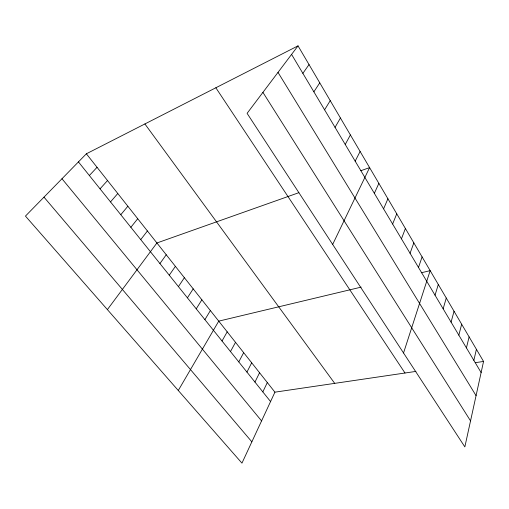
<?xml version="1.0" encoding="UTF-8"?>
<svg xmlns="http://www.w3.org/2000/svg" width="509" height="509" viewBox="0 0 509 509"><rect width="100%" height="100%" fill="white"/><g stroke="black" fill="none" stroke-linecap="round" stroke-linejoin="round"><path stroke-width="0.76" d="M483.55 361.454L464.851 446.896L247.094 113.348L298.026 45.861L483.55 361.454L475.234 362.675M473.854 360.353L476.411 349.301M466.422 347.889L469.113 336.894M458.838 335.151L461.663 324.22M451.076 322.127L454.047 311.266M443.148 308.817L446.266 298.026M435.036 295.201L438.306 284.493M403.535 352.979L430.169 270.648L421.255 272.779M418.493 267.441L422.095 256.911M410.069 253.297L413.836 242.863M401.448 238.823L405.393 228.496M392.624 224.017L396.753 213.799M383.595 208.855L387.909 198.764M374.35 193.337L378.861 183.374M415.917 371.405L274.93 392.165L241.953 463.139L25.45 216.096L86.371 153.801L298.026 45.861M262.829 391.898L267.314 382.545M332.67 244.428L369.598 167.614L360.875 170.706M254.958 382.074L259.571 372.753M246.948 372.079L251.694 362.79M355.174 161.156L360.111 151.478M238.791 361.905L243.671 352.654M345.229 144.467L350.396 134.949M230.482 351.547L235.514 342.334M222.026 341.005L227.205 331.83M335.043 127.358L340.438 118.012M178.277 390.486L218.743 321.134L361.155 287.127M204.904 319.646L210.382 310.566M324.589 109.817L330.233 100.648M196.239 308.836L201.869 299.807M187.414 297.829L193.204 288.858M313.868 91.817L319.767 82.846M178.43 286.618L184.379 277.704M169.268 275.197L175.395 266.341M302.868 73.353L309.033 64.592M159.941 263.56L166.239 254.767M107.393 309.599L156.912 242.978L298.872 192.676M140.745 239.612L147.413 230.965M130.864 227.288L137.723 218.724M120.792 214.728L127.854 206.24M110.523 201.914L117.783 193.515M100.044 188.845L107.52 180.542M89.355 175.51L97.054 167.302M43.984 197.148L251.853 441.825M61.971 178.754L261.569 420.911M78.443 161.907L270.565 401.55M86.371 153.801L274.93 392.165M144.9 123.954L334.712 383.366M215.848 87.771L404.992 373.014M262.924 92.371L470.545 420.886M278.009 72.386L476.061 395.652M291.581 54.406L481.12 372.556"/></g></svg>
